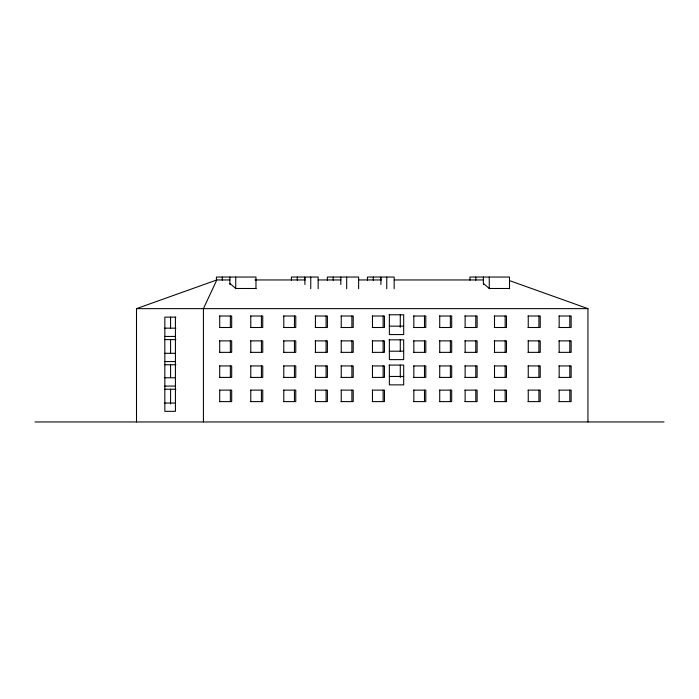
<?xml version="1.0" encoding="UTF-8"?>
<svg xmlns="http://www.w3.org/2000/svg" width="699" height="699" viewBox="0 0 699 699"><rect width="100%" height="100%" fill="white"/><g stroke="black" fill="none" stroke-linecap="round" stroke-linejoin="round"><path stroke-width="1.05" d="M229.884 279.95L216.821 279.95L203.418 308.643L203.418 421.96M136.506 421.96L136.506 308.643L216.821 279.95M254.943 279.95L305.044 279.95M318.115 279.95L340.99 279.95M358.421 279.95L381.287 279.95M394.358 279.95L483.682 279.95M255.974 288.486L235.738 288.486L229.884 283.453M509.492 288.486L489.265 288.486L483.402 283.453M136.506 308.643L587.946 308.643L587.946 421.96M389.028 314.777L403.69 314.777L403.69 334.568L389.369 334.568L389.369 314.777M219.469 316.018L231.684 316.018L231.684 327.499L219.469 327.499M250.539 316.018L262.754 316.018L262.754 327.499L250.539 327.499M283.558 316.018L295.773 316.018L295.773 327.499L283.558 327.499M315.197 316.018L327.412 316.018L327.412 327.499L315.197 327.499M341.007 316.018L353.222 316.018L353.222 327.499L341.007 327.499M372.244 316.018L384.459 316.018L384.459 327.499L372.244 327.499M413.598 316.018L425.805 316.018L425.805 327.499L413.598 327.499M439.488 316.018L451.703 316.018L451.703 327.499L439.488 327.499M464.896 316.018L477.111 316.018L477.111 327.499L464.896 327.499M494.272 316.018L506.487 316.018L506.487 327.499L494.272 327.499M528.016 316.018L540.231 316.018L540.231 327.499L528.016 327.499M558.929 316.018L571.144 316.018L571.144 327.499L558.929 327.499M175.877 317.136L164.833 317.136L164.833 411.335L175.432 411.335L175.432 317.136M389.369 326.153L403.69 326.153M164.833 328.154L175.877 328.154M164.833 336.437L175.432 336.437M164.833 339.609L175.877 339.609M389.028 339.828L403.69 339.828L403.69 359.627L389.369 359.627L389.369 339.828M219.469 340.885L231.684 340.885L231.684 352.357L219.469 352.357M250.539 340.885L262.754 340.885L262.754 352.357L250.539 352.357M283.558 340.885L295.773 340.885L295.773 352.357L283.558 352.357M315.197 340.885L327.412 340.885L327.412 352.357L315.197 352.357M341.007 340.885L353.222 340.885L353.222 352.357L341.007 352.357M372.244 340.885L384.459 340.885L384.459 352.357L372.244 352.357M413.598 340.885L425.805 340.885L425.805 352.357L413.598 352.357M439.488 340.885L451.703 340.885L451.703 352.357L439.488 352.357M464.896 340.885L477.111 340.885L477.111 352.357L464.896 352.357M494.272 340.885L506.487 340.885L506.487 352.357L494.272 352.357M528.016 340.885L540.231 340.885L540.231 352.357L528.016 352.357M558.929 340.885L571.144 340.885L571.144 352.357L558.929 352.357M389.369 351.204L403.69 351.204M164.833 353.31L175.432 353.31M164.833 361.593L175.432 361.593M164.833 364.756L175.877 364.756M389.028 365.079L403.69 365.079L403.69 384.869L389.369 384.869L389.369 365.079M219.469 365.935L231.684 365.935L231.684 377.416L219.469 377.416M250.539 365.935L262.754 365.935L262.754 377.416L250.539 377.416M283.558 365.935L295.773 365.935L295.773 377.416L283.558 377.416M315.197 365.935L327.412 365.935L327.412 377.416L315.197 377.416M341.007 365.935L353.222 365.935L353.222 377.416L341.007 377.416M372.244 365.935L384.459 365.935L384.459 377.416L372.244 377.416M413.598 365.935L425.805 365.935L425.805 377.416L413.598 377.416M439.488 365.935L451.703 365.935L451.703 377.416L439.488 377.416M464.896 365.935L477.111 365.935L477.111 377.416L464.896 377.416M494.272 365.935L506.487 365.935L506.487 377.416L494.272 377.416M528.016 365.935L540.231 365.935L540.231 377.416L528.016 377.416M558.929 365.935L571.144 365.935L571.144 377.416L558.929 377.416M389.369 376.455L403.69 376.455M164.833 377.792L175.432 377.792M164.833 386.075L175.432 386.075M164.833 389.238L175.877 389.238M219.469 390.129L231.684 390.129L231.684 401.61L219.469 401.61M250.539 390.129L262.754 390.129L262.754 401.61L250.539 401.61M283.558 390.129L295.773 390.129L295.773 401.61L283.558 401.61M315.197 390.129L327.412 390.129L327.412 401.61L315.197 401.61M341.007 390.129L353.222 390.129L353.222 401.61L341.007 401.61M372.244 390.129L384.459 390.129L384.459 401.61L372.244 401.61M413.598 390.129L425.805 390.129L425.805 401.61L413.598 401.61M439.488 390.129L451.703 390.129L451.703 401.61L439.488 401.61M464.896 390.129L477.111 390.129L477.111 401.61L464.896 401.61M494.272 390.129L506.487 390.129L506.487 401.61L494.272 401.61M528.016 390.129L540.231 390.129L540.231 401.61L528.016 401.61M558.929 390.129L571.144 390.129L571.144 401.61L558.929 401.61M164.833 403.052L175.432 403.052M34.95 421.96L664.05 421.96M509.676 280.675L587.946 308.643M569.816 316.018L569.816 327.499M569.816 340.885L569.816 352.357M569.816 365.935L569.816 377.416M569.816 390.129L569.816 401.61M559.165 316.018L559.165 327.499M559.165 340.885L559.165 352.357M559.165 365.935L559.165 377.416M559.165 390.129L559.165 401.61M538.903 316.018L538.903 327.499M538.903 340.885L538.903 352.357M538.903 365.935L538.903 377.416M538.903 390.129L538.903 401.61M528.252 316.018L528.252 327.499M528.252 340.885L528.252 352.357M528.252 365.935L528.252 377.416M528.252 390.129L528.252 401.61M509.492 288.739L509.492 277.04L469.938 277.04L469.938 280.229M505.159 316.018L505.159 327.499M505.159 340.885L505.159 352.357M505.159 365.935L505.159 377.416M505.159 390.129L505.159 401.61M494.508 316.018L494.508 327.499M494.508 340.885L494.508 352.357M494.508 365.935L494.508 377.416M494.508 390.129L494.508 401.61M489.265 277.04L489.265 288.739M483.402 277.04L483.402 284.484M475.801 277.04L475.801 280.229M475.783 316.018L475.783 327.499M475.783 340.885L475.783 352.357M475.783 365.935L475.783 377.416M475.783 390.129L475.783 401.61M465.132 316.018L465.132 327.499M465.132 340.885L465.132 352.357M465.132 365.935L465.132 377.416M465.132 390.129L465.132 401.61M450.374 316.018L450.374 327.499M450.374 340.885L450.374 352.357M450.374 365.935L450.374 377.416M450.374 390.129L450.374 401.61M439.723 316.018L439.723 327.499M439.723 340.885L439.723 352.357M439.723 365.935L439.723 377.416M439.723 390.129L439.723 401.61M424.485 316.018L424.485 327.499M424.485 340.885L424.485 352.357M424.485 365.935L424.485 377.416M424.485 390.129L424.485 401.61M413.834 316.018L413.834 327.499M413.834 340.885L413.834 352.357M413.834 365.935L413.834 377.416M413.834 390.129L413.834 401.61M400.282 314.777L400.282 327.281M400.282 339.828L400.282 351.291M400.282 365.079L400.282 377.574M394.157 288.739L394.157 277.04L380.894 277.04L380.894 284.484M386.757 277.04L386.757 288.739M383.131 316.018L383.131 327.499M383.131 340.885L383.131 352.357M383.131 365.935L383.131 377.416M383.131 390.129L383.131 401.61M380.693 280.229L380.693 277.04L367.429 277.04L367.429 280.229M373.292 277.04L373.292 280.229M372.48 316.018L372.48 327.499M372.48 340.885L372.48 352.357M372.48 365.935L372.48 377.416M372.48 390.129L372.48 401.61M358.622 288.739L358.622 277.04L327.359 277.04L327.359 280.229M351.894 316.018L351.894 327.499M351.894 340.885L351.894 352.357M351.894 365.935L351.894 377.416M351.894 390.129L351.894 401.61M346.687 277.04L346.687 288.739M341.243 316.018L341.243 327.499M341.243 340.885L341.243 352.357M341.243 365.935L341.243 377.416M341.243 390.129L341.243 401.61M340.824 277.04L340.824 284.484M333.222 277.04L333.222 280.229M326.084 316.018L326.084 327.499M326.084 340.885L326.084 352.357M326.084 365.935L326.084 377.416M326.084 390.129L326.084 401.61M318.159 288.739L318.159 277.04L304.895 277.04L304.895 284.484M315.432 316.018L315.432 327.499M315.432 340.885L315.432 352.357M315.432 365.935L315.432 377.416M315.432 390.129L315.432 401.61M310.758 277.04L310.758 288.739M304.694 280.229L304.694 277.04L291.431 277.04L291.431 280.229M297.293 277.04L297.293 280.229M294.445 316.018L294.445 327.499M294.445 340.885L294.445 352.357M294.445 365.935L294.445 377.416M294.445 390.129L294.445 401.61M283.794 316.018L283.794 327.499M283.794 340.885L283.794 352.357M283.794 365.935L283.794 377.416M283.794 390.129L283.794 401.61M261.426 316.018L261.426 327.499M261.426 340.885L261.426 352.357M261.426 365.935L261.426 377.416M261.426 390.129L261.426 401.61M255.974 288.739L255.974 277.04L216.419 277.04L216.419 280.229M250.775 316.018L250.775 327.499M250.775 340.885L250.775 352.357M250.775 365.935L250.775 377.416M250.775 390.129L250.775 401.61M235.738 277.04L235.738 288.739M230.355 316.018L230.355 327.499M230.355 340.885L230.355 352.357M230.355 365.935L230.355 377.416M230.355 390.129L230.355 401.61M229.884 277.04L229.884 284.484M222.282 277.04L222.282 280.229M219.704 316.018L219.704 327.499M219.704 340.885L219.704 352.357M219.704 365.935L219.704 377.416M219.704 390.129L219.704 401.61M170.582 317.136L170.582 328.154M170.582 339.609L170.582 353.213M170.582 364.756L170.582 377.547M170.582 389.238L170.582 403.97"/></g></svg>
